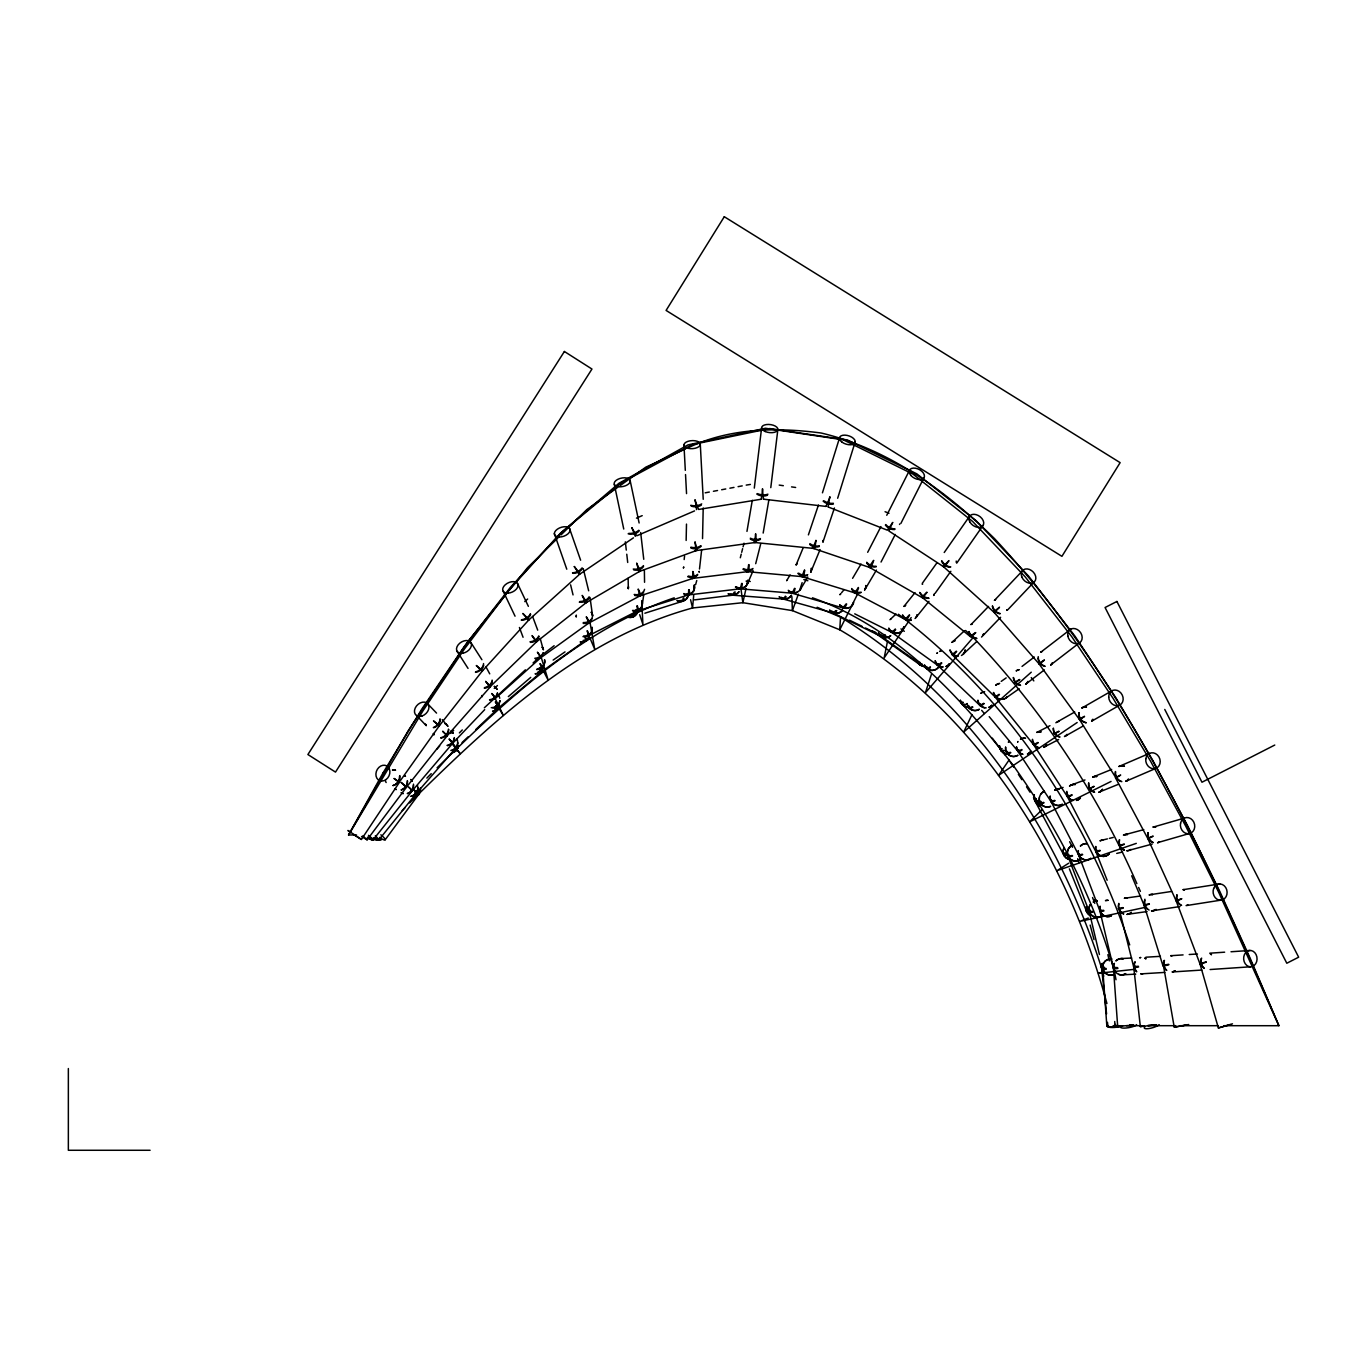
<?xml version="1.0" encoding="UTF-8"?>
<svg xmlns="http://www.w3.org/2000/svg" width="1367" height="1367" viewBox="0 0 1367 1367"><rect width="100%" height="100%" fill="white"/><g stroke="black" fill="none" stroke-linecap="round" stroke-linejoin="round"><path stroke-width="1.5" d="M922.742 597.96L926.997 592.338M1107.15 880.263L1095.736 851.282L1097.103 850.274M635.296 536.342L631.947 527.696M698.417 509.207L694.829 499.997M686.149 540.443L686.49 524.091M702.535 538.615L703.202 507.977M696.538 509.601L695.256 499.963M694.111 590.783L694.333 584.786M489.864 687.003L536.821 641.533L532.036 635.587L536.189 642.097L586.648 602.3L582.188 595.397L585.725 602.932L640.234 571.013L636.8 563.563M817.176 607.29L840.534 617.132L839.748 629.777C975.953 709.832 1066.277 853.281 1106.928 1003.515M693.77 594.611L692.556 607.973C579.318 638.919 491.129 722.613 409.604 802.925M762.769 489.113L761.351 498.733M829.701 496.887L828.197 506.661M684.166 559.547L684.559 556.079M699.494 569.014L701.647 549.927M754.294 488.104L761.624 427.82M770.783 487.643L777.891 429.306M642.422 603.667L643.806 594.337M746.963 531.387L752.294 500.305M746.912 584.375L747.595 580.462M763.162 533.062L768.869 499.912M636.697 563.119L638.919 571.645L697.102 550.269L695.068 542.289M975.748 632.699L971.083 637.21L921.7 597.02M361.554 836.519L367.091 839.868L406.495 787.204L401.249 782.488M746.023 588.442L742.879 602.693L692.556 607.973L690.574 599.703M1149.374 904.083L1144.333 905.791L1145.17 905.227M1138.608 966.982L1133.875 967.716L1118.924 907.927M1133.875 967.716L1135.362 966.982M446.069 735.566L447.06 735.924L442.652 731.225L447.317 735.651L406.358 787.375L405.503 786.845M740.316 557.77L741.239 554.131M741.7 552.302L742.623 548.663M743.084 546.834L744.024 543.195M755.695 563.682L760.77 543.622M887.61 640.747L884.159 657.92L911.191 617.559M695.598 584.683L696.76 580.531M822.456 492.821L839.423 438.243M837.663 498.254L855.246 441.661M799.661 590.407L802.139 582.65M869.019 565.955L868.865 567.015L922.776 597.994M447.043 735.976L490.548 686.576L485.729 681.432M636.629 535.659L631.708 527.747M808.393 534.89L818.44 505.055M834.434 507.994L823.054 541.793A8.168 6.442 22.4 0 0 822.917 540.512M798.379 594.184L792.382 610.605L742.879 602.693L741.136 590.117M830.111 497.092L826.112 506.08M892.463 522.775L888.994 530.738M1129.74 1024.789L1133.961 1025.165L1117.676 1026.292L1113.387 967.323L1114.378 966.896M1117.676 1026.292L1118.975 1025.814M931.303 674.683L925.408 692.727L973.184 637.483L965.563 630.495M796.107 564.981L803.061 548.047M810.785 572.124L820.08 549.551M747.373 584.034L753.097 570.688M490.104 687.02L485.729 681.501M857.399 594.406L839.748 629.777L792.382 610.605L791.886 596.627M886.756 515.291L909.773 469.752M900.853 523.476L923.87 477.937M970.416 636.133L975.474 632.579M1015.1 682.851L1019.748 679.672M867.686 552.302L880.946 526.585M881.032 562.042L895.248 534.48M1044.354 660.176L1039.33 664.174L993.621 611.818M972.022 714.548L963.65 732.131L1031.265 672.188M873.667 560.35L868.934 567.032M852.598 578.326L861.022 564.058M865.174 589.126L876.418 570.09M787.136 579.898L790.126 574.926M800.84 588.664L807.812 577.079M892.839 522.416L887.576 529.9M353.523 834.571L361.384 839.475L399.386 782.334L394.192 778.524M1079.605 719.726L1038.835 663.593L1039.552 662.875M1079.605 719.691L1084.527 716.513M944.221 552.507L969.425 516.436M956.763 563.084L983.163 525.287M922.264 583.367L936.822 562.999M935.079 593.363L950.851 571.303M379.53 837.527A8.168 1.538 36.5 0 0 385.169 839.782L418.951 794.056M1009.051 760.035L998.525 775.397L1077.162 722.511M439.217 725.911L482.466 670.821M1054.675 733.72L1058.998 731.482M367.774 837.117A8.168 0.957 38.6 0 0 372.952 840.039L412.133 790.963M904.202 606.094L915.019 592.612M915.975 617.542L928.962 601.343M506.422 593.842L468.129 641.243L408.46 730.337L348.551 834.964L356.548 834.964M509.071 590.578L527.559 567.681L557.924 537.932M373.755 837.732A8.168 1.316 38.9 0 0 378.676 840.107L416.388 793.321M841.491 592.817L843.917 589.826M585.657 602.932L584.871 602.266M926.723 592.321L921.717 597.276M436.962 749.133L439.678 745.955M411.98 791.151L452.699 743.255M455.843 748.125L416.183 793.578A8.168 1.538 36.5 0 0 416.696 790.792M1084.39 716.359L1079.281 719.196L1115.899 777.857M999.209 607.632L994.339 612.553L943.213 566.434L948.954 560.607L944.255 567.202L889.182 531.182M1015.032 681.706L1014.451 682.577L1019.492 679.502M1023.405 569.817L994.578 600.25A8.168 6.186 43.4 0 1 995.364 599.805M1007.787 609.75L1033.725 582.359M450.768 733.43L453.639 730.422M452.392 743.597L484.687 709.627M970.929 624.668L988.546 606.418M981.54 637.056L1000.627 617.286M402.223 810.563L405.179 807.504M426.863 778.096L431.237 773.671M437.081 767.793C506.508 699.955 580.514 629.469 674.239 597.84M459.363 732.9L462.302 729.944M484.345 707.781L525.389 669.83M560.948 534.958L586.751 509.669L617.081 487.831M462.029 742.606L468.146 736.813M475.767 729.568L498.647 707.867L543.212 670.531L589.707 637.432L594.713 649.274L590.048 622.651M889.985 619.712L896.034 614.022M952.816 641.601L964.401 630.785M963.479 653.904L976.499 641.755M1152.706 836.484L1147.938 838.791L1115.404 777.635L1120.684 775.055L1115.694 778.096M524.774 601.6L527.645 599.019M528.533 620.208L578.754 575.063M494.273 688.421L497.434 685.568M533.079 662.927L539.23 657.407M494.974 698.759L540.871 657.595M1119.744 846.002L1124.323 844.362M1041.671 810.05L1029.727 821.823L1111.063 781.446M1054.658 732.832L1053.974 733.618L1058.776 731.242M1093.839 786.298L1089.243 788.93L1094.027 786.555M999.516 607.153L993.672 611.886M508.336 696.606L530.738 677.366M1089.277 787.939L1089.892 788.093M544.117 653.46L554.148 645.72M1043.038 650.47L1070.891 629.059M1051.138 664.584L1078.99 643.173M1022.038 666.413L1034.306 657.014M1025.916 684.03L1044.32 669.933M540.204 658.142L589.194 622.788M620.447 485.405L645.72 467.206L685.516 448.957M1044.217 660.039L1038.937 663.576M1001.225 681.364L1006.18 677.895M1005.924 698.007L1019.133 688.78M1181.686 898.888L1176.303 901.178L1147.682 838.33L1153.099 836.04M553.139 660.073L565.015 651.888M633.434 537.846L579.318 574.465L574.396 566.519M1163.129 966.298L1144.059 905.057L1144.982 904.646M1119.505 845.438L1124.135 844.054M1119.641 908.423L1118.616 909.294L1123.264 908.115M1082.51 707.645L1112.225 690.591M1091.669 721.195L1119.641 705.167M1068.721 863.192L1056.947 870.694L1136.302 843.371M1057.306 721.879L1074.718 712.036M1064.449 736.574L1083.45 725.843M588.254 623.369L640.32 595.687M447.265 735.668L446.343 735.275M1049.959 725.672L1036.818 732.456A8.168 7.826 67.7 0 1 1041.09 731.841M1043.619 747.305L1058.639 739.564M1274.762 745.049L1201.969 782.232L1164.769 709.439M587.844 636.065L637.962 610.69M1230.488 1024.601L1218.373 1027.967L1199.936 963.752L1206.087 961.838M1218.356 1027.933L1232.47 1023.815M689.293 447.214C730.268 427.991 777.054 427.153 821.225 433.031C888.875 449.042 945.759 490.77 994.612 538.718C1124.101 677.759 1204.754 852.974 1278.897 1025.711L1223.841 1025.694M1204.156 962.932L1200.175 964.384L1176.081 900.682L1181.584 898.649M1147.836 1025.489L1156.55 1024.789L1140.351 1026.617L1133.653 966.537L1135.242 966.196M1140.351 1026.583L1144.042 1025.951M636.458 518.127L642.2 515.649M637.193 535.608L694.573 510.899M1121.043 765.571L1149.51 753.354M1126.083 781.189L1156.431 768.151M1163.59 966.059L1168.802 964.777M1092.763 777.088L1111.679 769.416M1099.512 791.971L1118.428 784.299M1206.19 962.163L1205.147 962.556M1071.181 785.034L1084.988 779.942M1099.939 850.308L1095.787 851.316M639.055 596.234L693.701 578.121M1088.286 918.026L1079.913 921.375L1145.409 907.312M644.865 613.219L682.834 601.19M636.732 611.203L688.951 594.73M1149.203 903.69L1144.076 905.074M1054.914 789.87L1063.099 787.426M1153.919 826.881L1184.318 818.132M1158.362 842.431L1190.794 833.101M1123.418 835.1L1143.786 829.632M1129.808 850.103L1152.21 844.088M1103.716 976.26L1102.896 972.142L1098.538 973.253L1135.464 969.22M1101.614 840.295L1107.424 838.877M1109.372 838.398L1113.234 837.458M1116.719 853.435L1122.546 852M1123.025 907.603L1118.274 908.337M1162.907 965.341L1168.665 964.265M1163.402 965.256L1174.236 1027.181L1181.703 1025.78M705.201 492.821L709.319 492.052M713.42 491.283L717.538 490.514M721.656 489.745L725.757 488.959M729.875 488.19L733.976 487.421M738.095 486.652L742.213 485.883M1176.594 1026.771L1188.709 1024.532M1187.103 1024.84L1182.848 1025.626M1175.842 1026.89L1174.424 1027.147M746.211 485.114L750.398 484.431M698.571 509.464L761.402 499.194M1219.757 883.936L1183.378 889.644A8.168 6.989 81.1 0 1 1184.386 889.729M1186.078 905.62L1220.441 900.221M1151.595 894.479L1171.519 891.455M1152.125 910.781L1179.994 906.543M1124.545 898.256L1140.591 895.983M1127.809 914.267L1147.084 911.55M695.393 550.696L755.814 542.391M692.112 578.48L748.279 571.577M694.47 599.891L733.395 595.106M687.396 595.055L740.846 588.75M1138.421 966.264L1133.841 966.589M1209.744 953.192L1224.644 952.184M1231.018 951.757L1250.173 950.458M1210.103 969.528L1250.532 966.794A8.168 6.698 86.1 0 0 1256.068 954.542A8.168 6.698 86.1 0 0 1244.448 954.542A8.168 6.698 86.1 0 0 1250.532 966.794M1183.087 954.901L1170.784 955.704A8.168 7.04 86.3 0 1 1171.792 955.772M1189.222 954.508L1197.424 953.978M1173.108 971.903L1201.781 970.057M1145.854 957.208L1160.429 956.336M1141.855 973.817L1164.769 972.415M1121.504 958.557L1131.62 958.011M1121.572 974.893L1135.738 974.141M1117.625 967.631L1113.404 967.375M1113.097 1025.694L1118.941 1025.694M1126.476 1025.694L1141.65 1025.711M1148.126 1025.694L1175.928 1025.694M1180.456 1025.694L1218.151 1025.694M150.097 1150.279L68.35 1150.279L68.35 1068.533M731.943 595.141L784.128 599.122M746.126 581.146L750.244 581.488M739.308 588.767L792.843 593.244M746.587 571.594L802.737 576.686M753.9 542.426L814.254 548.475M763.333 499.16L826.078 506.439M779.207 485.097L783.325 485.695M791.544 486.891L795.645 487.472M406.358 787.324L405.367 786.999M394.174 778.558L399.352 782.334M782.71 598.883L834.109 613.253M803.813 579.591L807.846 580.753M791.22 592.953L843.593 608.127M801.045 576.361L855.554 593.124M812.425 548.082L870.318 567.681M885.064 511.719L888.994 513.257M828.094 506.952L886.944 530.02M812.425 597.789C896.872 627.726 960.3 696.367 1013.528 765.828C1057.973 828.351 1093.446 897.453 1114.413 971.407L1116.002 979.763M399.061 782.471L439.49 725.569L433.476 720.922L439.234 725.86M849.539 620.191L861.996 626.291M865.55 628.034L872.676 631.503M832.503 612.689L881.954 636.851M854.734 613.834L892.292 632.613M763.47 498.835L762.29 489.01M415.312 792.142L418.49 793.783M854.136 592.543L905.74 619.729M840.534 617.132C969.323 695.82 1058.143 829.889 1102.896 972.142M898.427 614.261C1007.103 696.657 1086.833 815.962 1129.689 944.922M880.844 636.185L927.407 668.993M350.448 832.469L347.936 830.47L361.435 839.406M873.325 631.708L920.35 665.028M900.973 628.905L904.322 631.315M891.181 631.947L938.07 665.592M362.751 835.852L367.091 839.816M401.249 782.522L406.341 787.255M937.215 664.892L980.224 705.714M951.688 654.263L995.364 697.238M426.829 702.928L436.551 713.096M416.576 715.539L426.299 725.706M574.225 566.587L580.206 573.747M973.184 637.483C1041.517 709.165 1097.12 792.911 1136.866 883.595M981.66 710.327L984.325 713.506M442.225 719.606L446.274 724.476M989.195 716.65L1018.142 751.577M482.5 670.787L476.28 665.507L482.107 671.248L529.114 619.627L522.877 613.475L528.551 620.174M994.732 696.555L1033.845 745.015M451.64 743.135L460.098 753.61L455.929 748.381M1031.248 677.571L1033.828 680.903M992.288 738.163L1005.189 754.994M1017.612 750.859L1051.257 801.899M1010.213 761.829L1013.716 767.177M1018.364 774.337L1021.867 779.686M1026.532 786.828L1030.017 792.194M1033.52 797.559L1039.33 806.479M1033.367 744.332L1067.593 796.978M470.914 642.593L481.902 659.714M457.056 651.273L468.044 668.395M498.647 707.867L503.346 715.471L494.632 697.426M486.02 666.993L489.728 673.846M1034.922 800.908L1064.022 855.434M1069.609 841.713L1072.514 847.284M1067.183 796.278L1096.095 852.051M1050.83 801.147L1078.888 855.503M543.212 670.531L548.252 680.373L541.435 658.057M517.478 583.419L528.363 606.333M503.261 591.364L515.051 616.192M1138.626 887.473L1140.386 891.369M1131.705 875.786L1144.333 905.791M1069.387 868.848L1086.577 911.464M1077.674 858.698L1079.161 862.577M1092.558 897.555L1094.796 903.382M1067.798 855.793L1089.396 912.131M1078.512 854.665L1100.076 911.396M532.583 616.449L537.709 630.153M519.409 627.487L523.065 637.278M569.492 528.363L580.616 560.214M554.353 533.66L566.775 569.202M639.688 614.706L642.9 624.326L641.738 600.626M499.211 696.401L499.775 698.247M540.187 638.389L542.887 648.283M1090.148 925.083L1094.027 939.642M583.265 568.655L588.664 590.8M570.603 584.854L573.046 594.918M1107.868 954.679L1109.338 960.881M1089.089 911.106L1099.427 954.508M1099.769 910.371L1113.575 968.622M630.084 480.261L639.124 522.997M614.313 484.345L623.745 529.029M590.014 597.464L592.56 615.731M640.662 532.498L643.754 559.291M625.334 541.845L626.291 550.098M626.769 554.216L627.709 562.469M1101.563 967.528L1106.569 1013.904M1107.475 1022.328L1107.936 1026.549M1114.72 1021.508L1115.011 1025.694M1102.673 967.648L1106.86 1026.275M700.297 444.309A8.168 4.016 -3 0 1 688.045 448.291A8.168 4.016 -3 0 1 688.045 441.319A8.168 4.016 -3 0 1 700.297 444.309L703.219 499.297M683.961 444.976L685.311 470.351M685.533 474.571L686.542 493.607M644.37 570.039L644.558 582.291M628.154 578.309L628.307 588.528A8.168 6.237 -0.9 0 1 628.495 587.195M368.492 835.322A8.168 0.957 38.6 0 1 372.952 840.039M408.938 787.307A8.168 0.957 38.6 0 1 411.074 790.69M375.31 835.801A8.168 1.316 38.9 0 1 378.676 840.107M413.808 789.75A8.168 1.316 38.9 0 1 414.936 793.065M380.846 834.793A8.168 1.538 36.5 0 1 385.169 839.782M380.026 837.458A8.168 1.914 37.9 0 1 376.694 838.706M377.497 838.672A8.168 2.238 36.7 0 1 370.594 837.441M373.943 838.552A8.168 2.392 33.9 0 1 367.262 837.886M399.557 776.131A8.168 6.681 -64.2 0 1 392.978 785.547M392.671 769.98A8.168 6.681 -64.2 0 1 395.576 770.219A8.168 7.091 -58.6 0 0 392.449 769.997M399.882 775.585A8.168 7.091 -58.6 0 1 393.235 785.529M386.143 782.539A8.168 7.091 -58.6 0 1 385.511 781.087M404.7 775.653A8.168 7.091 -58.6 0 1 405.452 776.336M407.315 780.625A8.168 7.091 -58.6 0 1 401.129 789.887M396.054 789.494A8.168 7.091 -58.6 0 1 394.807 788.622M405.025 775.909A8.168 7.45 -58.5 0 1 405.418 776.268M407.571 781.172A8.168 7.45 -58.5 0 1 401.471 789.955M396.191 789.562A8.168 7.45 -58.5 0 1 394.858 788.691M413.398 785.29A8.168 7.45 -58.5 0 1 407.281 793.509M402.992 793.509A8.168 7.45 -58.5 0 1 401.095 792.57A8.168 7.758 -61.4 0 0 403.197 793.612M413.483 784.145A8.168 7.758 -61.4 0 1 407.622 793.612M417.499 785.376A8.168 7.758 -61.4 0 1 411.911 795.953M408.528 786.999A8.168 0.991 40.4 0 1 410.903 790.878M449.247 739.103A8.168 0.991 40.4 0 1 451.623 742.982M418.08 787.614A8.168 8.048 -66.8 0 1 410.51 796.329M420.387 788.041A8.168 8.048 -66.8 0 1 415.107 796.841M413.774 789.87A8.168 1.35 41.1 0 1 415.004 793.407M453.417 744.434A8.168 1.35 41.1 0 1 454.664 747.971M420.472 789.203A8.168 8.082 -78.6 0 1 414.628 797.046M416.32 790.639A8.168 1.675 40.6 0 1 416.354 794.056M455.023 746.997A8.168 1.675 40.6 0 1 454.75 749.851M440.054 718.786A8.168 6.066 -43.7 0 1 433.322 727.534M426.026 725.176A8.168 6.066 -43.7 0 1 425.735 724.322M440.379 719.896A8.168 6.647 -39.8 0 1 433.886 727.722M425.906 725.159A8.168 6.647 -39.8 0 1 425.53 724.271M445.454 723.963A8.168 6.647 -39.8 0 1 447.812 726.27M448.496 729.107A8.168 6.647 -39.8 0 1 440.909 737.736M433.493 733.532A8.168 6.647 -39.8 0 0 434.005 734.882A8.168 7.228 -36.9 0 1 433.373 733.549M445.146 723.758A8.168 7.228 -36.9 0 1 447.795 726.185M448.752 729.67A8.168 7.228 -36.9 0 1 440.909 738.095M454.288 737.599A8.168 7.228 -36.9 0 1 447.026 745.408M451.161 731.396A8.168 7.228 -36.9 0 1 453.058 733.139M454.493 738.129A8.168 7.741 -33.9 0 1 447.607 745.698M450.82 731.14A8.168 7.741 -33.9 0 1 453.229 733.378M456.749 738.641A8.168 7.741 -33.9 0 1 450.837 750.483M449.213 739.222A8.168 1.059 43.6 0 1 451.315 743.272M491.898 693.53A8.168 1.059 43.6 0 1 494.119 697.819M457.842 742.708A8.168 8.099 -19.9 0 1 451.981 750.534M456.851 738.829A8.168 8.099 -19.9 0 1 457.33 739.872M458.509 745.938A8.168 8.099 -19.9 0 1 451.588 752.841A8.168 8.082 -72 0 0 458.441 745.989M453.024 744.212A8.168 1.435 44.6 0 1 454.562 748.398M495.486 701.903A8.168 1.435 44.6 0 1 496.682 705.697M454.938 747.219A8.168 1.811 44.6 0 1 454.34 750.193M496.187 705.987A8.168 1.811 44.6 0 1 495.315 708.584M483.559 663.559A8.168 5.519 -32.7 0 1 475.528 671.932M483.764 665.182A8.168 6.186 -28.4 0 1 475.511 672.376M492.154 680.1A8.168 6.186 -28.4 0 1 484.396 687.686M492.308 681.313A8.168 6.92 -24 0 1 484.396 688.267M497.417 692.813A8.168 6.92 -24 0 1 489.523 699.767M482.261 696.418A8.168 6.92 -24 0 1 481.868 695.513M494.307 686.473A8.168 6.92 -24 0 1 497.007 689.378M491.864 693.667A8.168 1.128 48.1 0 1 494.136 698.52M537.761 652.503A8.168 1.128 48.1 0 1 539.555 657.031M497.571 693.462A8.168 7.604 -17.2 0 1 490.104 700.28M482.397 696.606A8.168 7.604 -17.2 0 1 481.902 695.632M494.393 686.354A8.168 7.604 -17.2 0 1 496.922 689.207M499.844 700.827A8.168 7.604 -17.2 0 1 491.231 707.696M499.963 700.639A8.168 8.065 7.1 0 1 492.974 708.021M499.399 704.962A8.168 8.065 7.1 0 1 492.581 711.199M495.384 702.125A8.168 1.538 49.3 0 1 496.17 706.107M540.187 663.627A8.168 1.538 49.3 0 1 540.734 667.455M499.28 704.945A8.168 8.048 -71.7 0 1 493.06 711.182M495.794 705.919A8.168 1.948 49.4 0 1 494.786 708.943M539.196 668.087A8.168 1.948 49.4 0 1 538.444 671.522M530.447 613.646A8.168 5.041 -25.4 0 1 521.442 619.815M530.669 614.501A8.168 5.793 -20.5 0 1 521.391 620.276M538.718 636.031A8.168 5.793 -20.5 0 1 529.986 641.789M539.008 636.407A8.168 6.647 -15.2 0 1 530.55 642.422M542.203 647.274A8.168 6.647 -15.2 0 1 543.417 649.855A8.168 7.45 -6.8 0 0 542.289 647.343M543.16 652.725A8.168 6.647 -15.2 0 1 534.839 658.262M543.4 652.93A8.168 7.45 -6.8 0 1 535.42 658.962M544.596 659.783A8.168 7.45 -6.8 0 1 537.197 668.959M537.385 652.23A8.168 1.213 54.2 0 1 539.145 657.664M586.375 616.876A8.168 1.213 54.2 0 1 588.545 622.617M544.579 659.936A8.168 7.997 19.9 0 1 536.616 669.557M543.041 667.609A8.168 7.997 19.9 0 1 535.061 673.811A8.168 7.997 -71.4 0 0 542.887 667.523M540.033 663.935A8.168 1.657 55.4 0 1 539.777 667.711M587.314 630.717A8.168 1.657 55.4 0 1 587.314 634.954M539.418 669.3A8.168 2.119 55.5 0 1 538.017 672.103M585.657 637.535A8.168 2.119 55.5 0 1 583.982 640.132M581.881 568.074A8.168 4.631 -19.3 0 1 572.517 572.824M582.445 568.245A8.168 5.468 -13.7 0 1 573.012 573.337M589.126 596.815A8.168 5.468 -13.7 0 1 579.881 601.514M589.228 597.721A8.168 6.408 -7.9 0 1 579.3 602.163M591.262 612.313A8.168 6.408 -7.9 0 1 591.262 619.268A8.168 6.408 -7.9 0 1 583.248 622.583M576.344 615.68A8.168 6.408 -7.9 0 0 576.293 617.047A8.168 7.313 1.2 0 1 576.31 615.082M586.34 617.098A8.168 1.282 62 0 1 587.605 623.13M638.406 589.416A8.168 1.282 62 0 1 639.09 594.867M592.065 618.755A8.168 7.313 1.2 0 1 583.248 623.403M591.279 612.228A8.168 7.313 1.2 0 1 592.56 615.663M583.572 636.082A8.168 7.313 1.2 0 0 592.133 627.248A8.168 7.946 28.4 0 1 582.991 636.663M587.144 631.076A8.168 1.794 63.1 0 1 586.853 635.758M637.261 605.701A8.168 1.794 63.1 0 1 636.27 609.716M589.365 635.347A8.168 7.946 28.4 0 1 580.155 641.926M589.092 635.758A8.168 7.963 -70.1 0 1 580.616 642.165M585.161 637.586A8.168 2.273 63.2 0 1 583.06 640.491M633.929 613.407A8.168 2.273 63.2 0 1 631.981 616.107M638.816 530.242A8.168 4.272 -11.9 0 1 628.7 533.386M639.192 530.943A8.168 5.195 -6.6 0 1 628.137 533.779M643.498 565.63A8.168 5.195 -6.6 0 1 633.246 569.048M643.532 566.502A8.168 6.237 -0.9 0 1 633.792 569.971M644.575 589.314A8.168 6.237 -0.9 0 1 634.168 594.474M643.635 592.167A8.168 7.228 8.4 0 1 634.749 595.499M628.342 588.733A8.168 7.228 8.4 0 1 628.512 586.682M632.545 610.417A8.168 7.228 8.4 0 0 642.336 602.625A8.168 7.912 35.6 0 1 633.126 611.271M638.133 589.16A8.168 1.367 71.7 0 1 638.116 595.482M692.949 571.594A8.168 1.367 71.7 0 1 693.24 577.933M637.859 611.357A8.168 7.912 35.6 0 1 628.256 617.166M636.937 606.128A8.168 1.897 72.5 0 1 635.365 610.263M689.156 589.655A8.168 1.897 72.5 0 1 687.772 594.047M637.569 611.715A8.168 7.929 -68 0 1 628.666 617.474M633.314 613.646A8.168 2.426 72.4 0 1 630.956 616.534M683.978 598.045A8.168 2.426 72.4 0 1 681.347 600.233M701.698 503.893A8.168 4.016 -3 0 1 690.745 505.294M701.339 505.141A8.168 5.075 1.2 0 1 691.241 506.132M700.81 545.706A8.168 5.075 1.2 0 1 690.882 547.159M701.134 546.27A8.168 6.169 6.4 0 1 690.882 548.047M699.203 571.628A8.168 6.169 6.4 0 1 699.101 572.055M697.666 574.379A8.168 6.169 6.4 0 1 688.284 576.02M683.5 567.835A8.168 6.169 6.4 0 1 683.722 567.442M695.068 541.896A8.168 0.889 82.2 0 1 695.256 550.628M755.575 534.172A8.168 0.889 82.2 0 1 755.678 542.323M697.631 575.097A8.168 7.194 15.7 0 1 687.772 576.754M683.363 567.852A8.168 7.194 15.7 0 1 683.756 566.912M699.221 571.355A8.168 7.194 15.7 0 1 699.169 571.867M694.402 585.862A8.168 7.194 15.7 0 1 691.805 592.731A8.168 7.194 15.7 0 1 683.654 593.568M692.693 571.526A8.168 1.418 83 0 1 691.668 578.156M748.86 564.605A8.168 1.418 83 0 1 747.834 571.252M688.678 589.775A8.168 1.982 83.3 0 1 686.473 594.32M742.127 583.453A8.168 1.982 83.3 0 1 739.94 588.015M694.351 585.52A8.168 7.877 42.5 0 1 684.218 594.542M688.609 594.218A8.168 7.877 42.5 0 1 677.263 600.523M683.192 598.216A8.168 2.546 83 0 1 680.151 600.489M735.087 591.86A8.168 2.546 83 0 1 731.858 593.825M688.524 593.927A8.168 7.929 -65.4 0 1 677.109 600.745M767.929 494.188A8.168 4.033 6.9 0 1 757.318 493.59M767.485 495.247A8.168 5.126 9.8 0 1 756.874 494.153M760.428 538.547A8.168 5.126 9.8 0 1 750.329 538.188M755.661 533.711A8.168 0.889 -84.3 0 1 753.832 542.409M815.945 540.341A8.168 0.889 -84.3 0 1 814.083 548.287M760.411 539.35A8.168 6.237 14.2 0 1 750.346 539.162M753.012 568.501A8.168 6.237 14.2 0 1 743.443 568.604M752.568 569.441A8.168 7.228 23.2 0 1 742.965 569.287M736.095 586.768A8.168 7.228 23.2 0 0 744.537 587.041A8.168 7.228 23.2 0 0 747.903 580.223A8.168 7.877 49.5 0 1 735.395 587.058M748.638 564.622A8.168 1.435 -84.8 0 1 746.211 571.269M804.719 570.278A8.168 1.435 -84.8 0 1 802.07 575.404M739.069 591.808A8.168 7.877 49.5 0 1 728.919 594.047M740.367 588.699A8.168 7.877 49.5 0 1 740.248 589.262M741.615 583.47A8.168 2.016 -85.2 0 1 738.522 588.032M795.064 588.493A8.168 2.016 -85.2 0 1 791.852 591.962M738.761 591.86A8.168 7.929 -62.8 0 1 728.013 593.825M734.096 592.321A8.168 2.597 -85.6 0 1 730.627 593.842M786.145 596.747A8.168 2.597 -85.6 0 1 782.813 597.84M833.392 503.295A8.168 4.374 17.3 0 1 823.942 500.852M833.409 504.03A8.168 5.417 18.6 0 1 823.122 501.125M819.346 545.792A8.168 5.417 18.6 0 1 809.862 543.605M822.9 540.956A8.168 5.417 18.6 0 1 822.968 542.152M819.346 546.51A8.168 6.442 22.4 0 1 809.845 544.613M807.743 574.721A8.168 6.442 22.4 0 1 798.687 573.183M796.773 564.024A8.168 6.442 22.4 0 0 796.226 564.776A8.168 7.331 31 0 1 797.081 563.46M811.315 568.723A8.168 6.442 22.4 0 1 810.904 571.919M815.877 540.614A8.168 0.871 -71.3 0 1 812.374 548.047M873.581 560.76A8.168 0.871 -71.3 0 1 870.232 566.587M807.265 575.507A8.168 7.331 31 0 1 797.815 573.354M811.332 568.211A8.168 7.331 31 0 1 810.904 571.867M801.267 587.417A8.168 7.331 31 0 1 788.281 590.305M804.445 570.073A8.168 1.418 -72.9 0 1 800.686 575.217M858.579 587.913A8.168 1.418 -72.9 0 1 855.195 592.236M797.542 592.201A8.168 7.894 56.3 0 1 788.469 591.21M786.64 580.736A8.168 7.894 56.3 0 1 786.948 580.257M801.045 587.93A8.168 7.894 56.3 0 1 800.037 589.946M791.544 595.346A8.168 7.894 56.3 0 1 779.241 596.695M794.483 588.374A8.168 1.982 -73.9 0 1 790.622 592.014M846.669 604.026A8.168 1.982 -73.9 0 1 842.926 606.572M785.393 596.149A8.168 2.546 -74.4 0 1 781.531 597.294M836.792 610.519A8.168 2.546 -74.4 0 1 832.913 611.681M791.339 595.363A8.168 7.963 -60.5 0 1 779.31 597.106M895.06 528.926A8.168 4.955 26.8 0 1 885.782 524.569M894.599 529.559A8.168 5.844 27.3 0 1 885.372 525.065M899.554 524.005A8.168 5.844 27.3 0 1 899.623 524.45M876.144 566.263A8.168 5.844 27.3 0 1 866.729 562.247M876.179 566.827A8.168 6.715 30.6 0 1 866.678 563.17M861.193 592.201A8.168 6.715 30.6 0 1 851.692 588.545M865.687 585.52A8.168 6.715 30.6 0 1 864.815 589.741M858.322 587.468A8.168 1.367 -62.2 0 1 853.982 591.621M909.636 615.133A8.168 1.367 -62.2 0 1 905.62 618.533M860.714 592.782A8.168 7.45 38.9 0 1 851.624 589.365M865.841 586.016A8.168 7.45 38.9 0 1 864.593 590.066M839.902 604.795A8.168 7.45 38.9 0 0 853.589 602.591A8.168 7.912 62.5 0 1 851.248 606.401M839.902 594.679A8.168 7.45 38.9 0 1 840.705 593.979M848.309 608.059A8.168 7.912 62.5 0 1 839.611 605.137M840.09 594.525A8.168 7.912 62.5 0 1 840.5 594.132M842.585 610.212A8.168 7.912 62.5 0 1 829.837 610.212M845.9 604.077A8.168 1.914 -63.4 0 1 841.85 606.282M895.693 629.555A8.168 1.914 -63.4 0 1 891.95 630.99M842.431 610.229A8.168 7.997 -59.2 0 1 829.547 610.229M835.698 610.605A8.168 2.444 -64 0 1 831.888 610.946M885.15 634.766A8.168 2.444 -64 0 1 881.339 635.091M875.598 632.374A8.168 2.939 -63.9 0 1 874.282 632.272M950.783 566.912A8.168 5.605 34.9 0 1 941.931 560.897M949.775 567.322A8.168 6.305 35.6 0 1 941.573 561.171M956.216 561.068A8.168 6.305 35.6 0 1 956.268 562.538M928.466 597.909A8.168 6.305 35.6 0 1 920.179 592.697M933.764 595.26A8.168 6.305 35.6 0 0 934.276 593.996A8.168 7.006 38.7 0 1 933.644 595.448M929.03 598.319A8.168 7.006 38.7 0 1 919.598 592.441M922.212 584.324A8.168 7.006 38.7 0 1 922.674 584.085M915.019 618.516A8.168 7.006 38.7 0 0 917.206 614.654A8.168 7.57 46.7 0 1 916.18 617.218M911.191 619.952A8.168 7.006 38.7 0 1 902.75 615.047M904.083 606.47A8.168 7.006 38.7 0 1 905.364 605.666M911.242 620.31A8.168 7.57 46.7 0 1 902.408 615.253M904.373 606.162A8.168 7.57 46.7 0 1 905.74 605.308M903.741 626.975A8.168 7.57 46.7 0 1 888.806 628.068M909.14 615.065A8.168 1.282 -53.1 0 1 904.749 617.85M956.678 651.444A8.168 1.282 -53.1 0 1 952.543 654.058M903.775 627.026A8.168 7.946 68 0 1 889.028 629.213M890.601 619.148A8.168 7.946 68 0 1 891.045 618.79M890.447 636.014A8.168 7.946 68 0 1 878.349 632.887M895.282 629.008A8.168 1.794 -54.3 0 1 891.011 630.905M941.829 663.046A8.168 1.794 -54.3 0 1 938.155 663.644M890.754 635.655A8.168 8.031 -59.3 0 1 878.4 633.399M875.649 632.853A8.168 8.031 -59.3 0 1 872.249 630.785A8.168 7.843 -19.3 0 0 875.751 632.648M884.227 634.561A8.168 2.29 -54.8 0 1 880.587 634.408M930.449 667.677A8.168 2.29 -54.8 0 1 927.151 667.216M921.99 664.977A8.168 2.734 -54.7 0 1 920.042 662.38M1000.251 613.578A8.168 6.186 43.4 0 1 992.596 606.094M1006.864 609.904A8.168 6.186 43.4 0 1 1006.744 610.348A8.168 6.715 44 0 0 1006.932 609.972M999.738 613.834A8.168 6.715 44 0 1 992.305 606.128M994.424 600.335A8.168 6.715 44 0 1 995.672 599.583M976.773 638.252A8.168 6.715 44 0 1 969.032 631.537M971.322 624.394A8.168 6.715 44 0 1 971.732 624.138M983.574 633.827A8.168 6.715 44 0 1 983.266 634.766M976.619 638.594A8.168 7.245 46.9 0 1 968.81 631.964M971.322 624.343A8.168 7.245 46.9 0 1 972.21 623.813M983.557 634.083A8.168 7.245 46.9 0 1 983.146 635.057M965.085 650.077A8.168 7.245 46.9 0 1 961.445 655.476M958.352 656.177A8.168 7.245 46.9 0 1 950.168 650.077M952.116 642.217A8.168 7.245 46.9 0 1 954.901 640.85M956.216 651.239A8.168 1.196 -45.5 0 1 951.859 653.392M999.482 694.59A8.168 1.196 -45.5 0 1 995.825 695.871M957.327 656.416A8.168 7.689 54.2 0 1 949.86 650.128M951.945 642.37A8.168 7.689 54.2 0 1 954.781 640.747M965.187 650.128A8.168 7.689 54.2 0 1 963.291 654.092M949.382 663.764A8.168 7.689 54.2 0 1 945.998 666.464M943.298 666.959A8.168 7.689 54.2 0 1 935.438 661.218M936.959 653.289A8.168 7.689 54.2 0 1 937.352 652.896M939.659 651.444A8.168 7.689 54.2 0 1 940.718 651.136M941.197 662.79A8.168 1.657 -46.5 0 1 937.318 663.61M984.206 703.629A8.168 1.657 -46.5 0 1 980.464 704.159M942.376 667.096A8.168 7.98 72.6 0 1 935.045 660.688M937.096 653.187A8.168 7.98 72.6 0 1 937.523 652.794M939.932 651.307A8.168 7.98 72.6 0 1 941.026 650.982M949.296 663.849A8.168 7.98 72.6 0 1 946.254 666.378M938.223 667.643A8.168 7.98 72.6 0 1 924.656 665.148M938.172 667.643A8.168 8.082 -60.8 0 1 924.502 665.148M924.981 666.515A8.168 8.082 -60.8 0 1 917.445 661.218M930.397 666.737A8.168 2.102 -46.9 0 1 926.587 666.549M972.894 707.132A8.168 2.102 -46.9 0 1 969.476 706.654M923.34 666.19A8.168 7.98 -16.7 0 1 917.24 660.722M922.042 664.003A8.168 2.512 -46.8 0 1 919.376 662.448M965.444 704.774A8.168 2.512 -46.8 0 1 963.052 702.518M1044.832 666.105A8.168 6.63 52.4 0 1 1038.236 656.638M1040.783 652.076A8.168 6.63 52.4 0 1 1042.525 651.324M1051.992 663.354A8.168 6.63 52.4 0 1 1050.864 664.892M1044.952 666.378A8.168 7.023 52.6 0 1 1037.997 658.228M1040.953 651.956A8.168 7.023 52.6 0 1 1042.32 651.324M1052.248 662.978A8.168 7.023 52.6 0 1 1050.745 664.994M1020.414 685.157A8.168 7.023 52.6 0 1 1013.528 677.571M1016.416 670.753A8.168 7.023 52.6 0 1 1018.791 669.881M1027.711 681.774A8.168 7.023 52.6 0 1 1025.831 684.098M1020.517 685.431A8.168 7.416 55.1 0 1 1013.272 677.571M1016.194 670.889A8.168 7.416 55.1 0 1 1019.133 669.71M1027.95 681.381A8.168 7.416 55.1 0 1 1025.626 684.252M1007.325 696.606A8.168 7.416 55.1 0 1 993.638 692.539M995.962 685.072A8.168 7.416 55.1 0 1 999.328 683.568M1007.257 696.709A8.168 7.758 61.3 0 1 1003.634 699.169M1000.319 699.408A8.168 7.758 61.3 0 1 993.382 692.573M995.706 685.311A8.168 7.758 61.3 0 1 999.653 683.415M988.905 707.354A8.168 7.758 61.3 0 0 991.998 705.082A8.168 7.997 76.4 0 1 988.717 707.44M986.188 707.867A8.168 7.758 61.3 0 1 978.037 700.365M980.874 693.308A8.168 7.758 61.3 0 1 984.394 691.787M999.072 694.316A8.168 1.094 -38.9 0 1 995.381 695.273M1038.185 742.777A8.168 1.094 -38.9 0 1 1034.136 744.195M984.787 707.867A8.168 7.997 76.4 0 1 977.866 700.365M980.976 693.24A8.168 7.997 76.4 0 1 984.633 691.702M967.084 703.561A8.168 7.997 76.4 0 0 979.404 709.268A8.168 8.099 -63.5 0 1 966.965 703.561M983.676 703.304A8.168 1.521 -39.6 0 1 979.849 703.8M1021.85 750.158A8.168 1.521 -39.6 0 1 1018.825 749.834M960.437 700.297A8.168 8.099 -63.5 0 0 968.417 707.303A8.168 8.065 -14.2 0 1 960.386 700.348M972.262 706.739A8.168 1.931 -40 0 1 969.066 706.021M1010.845 752.721A8.168 1.931 -40 0 1 1007.667 752.004M965.085 704.108A8.168 2.307 -40 0 1 962.778 701.955M1004.284 750.808A8.168 2.307 -40 0 1 1001.96 748.655M1086.235 722.716A8.168 6.92 60.2 0 1 1079.041 712.703M1081.861 708.003A8.168 6.92 60.2 0 1 1086.218 707.115M1092.592 719.64A8.168 6.92 60.2 0 1 1091.703 720.87A8.168 7.211 60.6 0 0 1092.882 719.213M1085.945 722.784A8.168 7.211 60.6 0 1 1078.888 712.685M1081.963 707.935A8.168 7.211 60.6 0 1 1086.492 707.047M1060.074 737.001A8.168 7.211 60.6 0 1 1053.41 728.098M1058.519 721.451A8.168 7.211 60.6 0 1 1059.032 721.349M1066.995 734.438A8.168 7.211 60.6 0 1 1065.115 736.215M1059.203 736.95A8.168 7.536 62.7 0 1 1053.205 728.645M1055.871 722.784A8.168 7.536 62.7 0 1 1059.271 721.263M1066.995 734.489A8.168 7.536 62.7 0 1 1065.44 735.993M1039.091 747.749A8.168 7.536 62.7 0 1 1032.546 739.308M1037.057 732.353A8.168 7.536 62.7 0 1 1040.8 731.926M1038.236 747.681A8.168 7.826 67.7 0 1 1032.341 739.889M1023.012 754.294A8.168 7.826 67.7 0 1 1016.604 746.946M1017.68 741.973A8.168 7.826 67.7 0 1 1017.988 741.495A8.168 8.031 79.4 0 0 1017.646 741.939M1025.318 738.317A8.168 7.826 67.7 0 0 1020.448 739.222A8.168 8.031 79.4 0 1 1025.523 738.265M1027.42 753.969A8.168 7.826 67.7 0 0 1030.889 751.235A8.168 8.031 79.4 0 1 1027.83 753.798M1037.861 742.486A8.168 0.991 -33 0 1 1034.153 743.187M1072.087 795.133A8.168 0.991 -33 0 1 1068.396 795.833M1021.832 749.526A8.168 1.384 -33.4 0 1 1018.09 749.748M1055.034 800.789A8.168 1.384 -33.4 0 1 1051.941 800.549M1022.226 754.191A8.168 8.031 79.4 0 1 1016.433 746.946M1010.316 752.277A8.168 1.777 -33.7 0 1 1007.359 751.406M1044.029 802.822A8.168 1.777 -33.7 0 1 1041.056 801.951M999.533 745.835A8.168 8.117 -66.8 0 0 1008.214 753.986A8.168 8.117 -9.7 0 1 999.499 745.852M1003.703 750.312A8.168 2.119 -33.9 0 1 1001.533 748.433M1038.168 801.523A8.168 2.119 -33.9 0 1 1036.22 799.353M1121.829 781.616A8.168 7.074 66.8 0 1 1115.472 771.535A8.168 7.313 67.9 0 0 1121.077 781.514M1118.924 766.494A8.168 7.074 66.8 0 1 1124.426 766.289M1125.844 781.292A8.168 7.074 66.8 0 0 1128.561 779.036A8.168 7.313 67.9 0 1 1125.742 781.343M1119.009 766.46A8.168 7.313 67.9 0 1 1124.152 766.067M1094.608 792.262A8.168 7.313 67.9 0 1 1088.764 782.83M1093.002 776.986A8.168 7.313 67.9 0 1 1096.624 776.559M1102.417 789.357A8.168 7.313 67.9 0 1 1098.778 792.262M1094.335 792.313A8.168 7.587 69.8 0 1 1088.508 783.376M1093.122 776.934A8.168 7.587 69.8 0 1 1096.864 776.507M1102.486 789.391A8.168 7.587 69.8 0 1 1099.153 792.125M1076.427 800.447A8.168 7.587 69.8 0 0 1080.477 797.832A8.168 7.843 73.4 0 1 1076.837 800.344M1073.18 800.447A8.168 7.587 69.8 0 1 1066.824 791.373M1069.558 786.025A8.168 7.587 69.8 0 1 1075.18 784.504M1071.865 800.156A8.168 7.843 73.4 0 1 1066.585 791.937M1069.592 786.008A8.168 7.843 73.4 0 1 1075.402 784.453M1050.266 796.226A8.168 7.843 73.4 0 0 1062.484 804.24A8.168 8.048 81.9 0 1 1050.112 796.226M1054.658 789.972A8.168 7.843 73.4 0 1 1059.032 789.323M1071.796 794.791A8.168 0.871 -27.4 0 1 1068.396 795.081M1100.213 850.77A8.168 0.871 -27.4 0 1 1097.017 851.026M1054.709 789.955A8.168 8.048 81.9 0 1 1059.203 789.306M1054.64 800.344A8.168 1.247 -27.3 0 1 1051.445 800.156M1082.698 854.717A8.168 1.247 -27.3 0 1 1079.503 854.512M1039.245 797.764A8.168 8.134 -70.2 0 0 1050.676 806.359A8.168 8.048 81.9 0 1 1039.894 802.053A8.168 8.048 81.9 0 1 1044.473 791.271A8.168 8.134 -70.2 0 0 1040.8 794.022M1040.936 805.146A8.168 8.134 -70.2 0 1 1034.323 794.757A8.168 8.151 1.8 0 0 1040.953 805.112M1043.568 802.344A8.168 1.623 -27.5 0 1 1040.817 801.335M1072.617 855.93A8.168 1.623 -27.5 0 1 1068.926 855.264M1038.1 800.874A8.168 1.948 -28.1 0 1 1036.066 798.841M1066.79 855.52A8.168 1.948 -28.1 0 1 1065.183 853.367M1153.133 842.533A8.168 7.091 73.9 0 1 1148.109 832.674M1153.082 827.035A8.168 7.091 73.9 0 1 1155.611 826.932M1157.661 842.721A8.168 7.091 73.9 0 0 1159.455 841.764A8.168 7.331 75 0 1 1157.593 842.738M1152.928 842.55A8.168 7.331 75 0 1 1147.938 832.657M1153.167 827.018A8.168 7.331 75 0 1 1155.781 826.915M1124.426 850.206A8.168 7.331 75 0 1 1119.573 839.765M1124.187 850.223A8.168 7.604 76.3 0 1 1119.385 839.748M1109.286 853.623A8.168 7.604 76.3 0 1 1095.838 846.549M1109.372 853.623A8.168 7.86 78.6 0 1 1095.633 846.549M1078.341 850.599A8.168 7.86 78.6 0 0 1090.969 858.288A8.168 8.048 84.1 0 1 1078.102 851.18M1080.494 845.985A8.168 7.86 78.6 0 1 1087.141 843.678A8.168 8.048 84.1 0 0 1080.426 845.985M1082.339 854.187A8.168 1.094 -20.8 0 1 1079.246 853.811M1103.921 910.918A8.168 1.094 -20.8 0 1 1101.084 910.388M1072.241 855.469A8.168 1.47 -21 0 1 1068.721 854.58M1092.882 912.062A8.168 1.47 -21 0 1 1090.336 910.935M1063.816 848.189A8.168 8.151 -72.9 0 0 1068.379 859.228A8.168 8.151 28.9 0 1 1063.799 848.172M1065.952 854.99A8.168 1.811 -22 0 1 1065.064 852.786M1090.165 911.567A8.168 1.811 -22 0 1 1087.995 909.619M1181.584 905.415A8.168 6.989 81.1 0 1 1177.038 894.941M1180.951 905.21A8.168 7.245 81.4 0 1 1176.833 894.941M1182.933 889.661A8.168 7.245 81.4 0 1 1184.488 889.712M1156.004 909.482A8.168 7.245 81.4 0 1 1151.612 910.764M1149.083 910.046A8.168 7.245 81.4 0 1 1144.828 900.323M1152.637 894.565A8.168 7.245 81.4 0 0 1149.083 894.992A8.168 7.553 82 0 1 1152.774 894.548M1156.089 909.499A8.168 7.553 82 0 1 1151.492 910.764M1147.46 909.158A8.168 7.553 82 0 1 1144.914 899.23M1123.691 913.908A8.168 7.553 82 0 1 1118.872 903.963M1131.261 912.421A8.168 7.553 82 0 1 1126.886 914.403M1123.503 913.908A8.168 7.86 83.1 0 1 1118.787 903.399M1131.38 912.438A8.168 7.86 83.1 0 1 1127.365 914.352M1100.162 906.184A8.168 7.86 83.1 0 0 1111.559 915.668A8.168 8.065 86.1 0 1 1099.837 906.748M1108.21 900.34A8.168 7.86 83.1 0 0 1105.442 900.648A8.168 8.065 86.1 0 1 1107.714 900.323M1090.558 904.305A8.168 8.065 86.1 0 0 1101.409 916.078A8.168 8.168 0 0 1 1090.49 904.305M1103.596 910.268A8.168 0.923 -13.3 0 1 1100.64 909.721M1117.916 968.417A8.168 0.923 -13.3 0 1 1114.737 967.836M1092.506 911.379A8.168 1.333 -13.4 0 1 1090.182 910.097M1106.296 969.254A8.168 1.333 -13.4 0 1 1103.972 967.973M1088.884 911.037A8.168 1.692 -14.9 0 1 1087.91 908.918M1104.006 969.357A8.168 1.692 -14.9 0 1 1103.442 967.204M1204.327 968.366A8.168 6.698 86.1 0 1 1201.627 958.096M1210.427 954.063A8.168 6.698 86.1 0 1 1211.282 954.627M1204.105 968.366A8.168 7.04 86.3 0 1 1201.149 958.643M1210.598 954.063A8.168 7.04 86.3 0 1 1211.504 954.627M1166.803 970.399A8.168 7.04 86.3 0 1 1164.462 960.471M1174.851 970.741A8.168 7.04 86.3 0 1 1172.066 971.954A8.168 7.45 86.5 0 0 1175.022 970.741M1166.102 970.04A8.168 7.45 86.5 0 1 1164.103 960.471M1170.836 955.687A8.168 7.45 86.5 0 1 1171.912 955.772M1140.796 973.731A8.168 7.45 86.5 0 0 1142.915 973.731A8.168 7.826 86.9 0 1 1140.693 973.731M1136.558 971.424A8.168 7.45 86.5 0 1 1135.191 961.719M1144.794 958.199A8.168 7.45 86.5 0 1 1145.734 958.763M1136.678 971.817A8.168 7.826 86.9 0 1 1134.644 962.248M1144.982 958.199A8.168 7.826 86.9 0 1 1145.973 958.763M1114.395 963.325A8.168 7.826 86.9 0 0 1125.793 973.612A8.168 8.082 88.1 0 1 1118.719 974.381M1115.985 960.95A8.168 7.826 86.9 0 1 1123.161 958.745M1115.831 972.501A8.168 8.082 88.1 0 1 1113.968 963.872M1116.241 960.557A8.168 8.082 88.1 0 1 1123.247 958.745M1103.921 972.467A8.168 8.168 0 0 1 1102.263 963.291A8.168 8.117 82.1 0 0 1103.955 972.467M1105.937 968.366A8.168 1.179 -4.1 0 1 1103.955 966.93M1107.851 1025.643A8.168 1.179 -4.1 0 0 1110.602 1026.993A8.168 1.179 -4.1 0 0 1121.538 1025.951A8.168 1.931 -10.3 0 0 1126.1 1028.001A8.168 1.931 -10.3 0 0 1136.609 1024.618M1115.011 1024.532A8.168 1.179 -4.1 0 1 1115.592 1024.481M1103.938 968.417A8.168 1.589 -6.2 0 1 1102.554 966.657M1122.58 1025.985A8.168 1.589 -6.2 0 1 1112.174 1027.506A8.168 1.589 -6.2 0 1 1108.449 1025.933M1159.199 1024.669A8.168 2.119 -16.3 0 1 1148.793 1028.582A8.168 2.119 -16.3 0 1 1144.862 1026.754M382.897 773.124L348.551 834.964L422.881 710.943L464.49 648.898L509.72 589.28L560.231 533.386L618.943 483.286L687.994 444.89L765.469 428.264L843.319 439.849L912.968 474.127L972.569 521.391L1025.062 576.703L1071.779 636.732L1113.148 698.452L1150.604 761.265L1185.685 826.044L1218.732 892.395L1278.897 1025.711L1250.344 958.626L1220.099 892.087L1187.564 825.617L1152.962 760.753L1115.933 697.888L1074.94 636.116L1028.565 576.088L976.294 520.861L916.813 473.836L847.335 439.952L769.758 428.555L692.129 444.651L622.19 482.312L562.213 531.866L510.369 587.383L463.977 646.933L421.702 709.234L382.897 773.124M724.288 216.721L666.088 310.429L1061.92 556.335L1120.137 462.644L724.288 216.721M564.383 351.49L307.9 754.533L335.496 772.099L591.962 369.039L564.383 351.49M1116.907 601.463L1105.066 607.512L1286.808 963.239L1298.65 957.19L1116.907 601.463M386.007 779.583A8.168 6.681 -64.2 0 0 386.758 765.93A8.168 6.681 -64.2 0 0 375.908 773.876A8.168 6.681 -64.2 0 0 386.007 779.583M412.236 781.07A8.168 7.45 -58.5 0 0 410.818 779.463A8.168 7.758 -61.4 0 1 412.236 781.018M422.044 715.983A8.168 6.066 -43.7 0 0 427.803 703.8A8.168 6.066 -43.7 0 0 415.26 707.935A8.168 6.066 -43.7 0 0 422.044 715.983M462.747 653.221A8.168 5.519 -32.7 0 0 471 642.763A8.168 5.519 -32.7 0 0 458.201 644.797A8.168 5.519 -32.7 0 0 462.747 653.221M508.028 593.124A8.168 5.041 -25.4 0 0 517.888 584.205A8.168 5.041 -25.4 0 0 505.192 584.82A8.168 5.041 -25.4 0 0 508.028 593.124M559.291 537.009A8.168 4.631 -19.3 0 0 570.005 529.405A8.168 4.631 -19.3 0 0 557.36 529.183A8.168 4.631 -19.3 0 0 559.291 537.009M618.687 486.737A8.168 4.272 -11.9 0 0 630.221 480.774A8.168 4.272 -11.9 0 0 617.679 479.39A8.168 4.272 -11.9 0 0 618.687 486.737M765.195 431.511A8.168 4.033 6.9 0 0 777.857 429.597A8.168 4.033 6.9 0 0 766.203 424.59A8.168 4.033 6.9 0 0 765.195 431.511M842.021 442.156A8.168 4.374 17.3 0 0 855.076 442.583A8.168 4.374 17.3 0 0 844.926 435.133A8.168 4.374 17.3 0 0 842.021 442.156M910.935 475.494A8.168 4.955 26.8 0 0 923.972 477.784A8.168 4.955 26.8 0 0 915.548 468.232A8.168 4.955 26.8 0 0 910.935 475.494M969.955 522.16A8.168 5.605 34.9 0 0 982.822 525.782A8.168 5.605 34.9 0 0 976.123 514.641A8.168 5.605 34.9 0 0 969.955 522.16M1021.85 577.028A8.168 6.186 43.4 0 0 1034.409 581.795A8.168 6.186 43.4 0 0 1029.419 569.441A8.168 6.186 43.4 0 0 1021.85 577.028M1067.815 635.928A8.168 6.63 52.4 0 0 1079.605 642.815A8.168 6.63 52.4 0 0 1077.401 629.589A8.168 6.63 52.4 0 0 1067.815 635.928M1108.705 697.136A8.168 6.92 60.2 0 0 1119.863 705.047A8.168 6.92 60.2 0 0 1119.248 691.463A8.168 6.92 60.2 0 0 1108.705 697.136M1044.337 746.946A8.168 7.536 62.7 0 0 1046.644 744.707A8.168 7.826 67.7 0 1 1044.2 747.014M1005.651 747.219A8.168 8.031 79.4 0 0 1017.988 755.25A8.168 8.117 -66.8 0 1 1005.565 747.219M1009.222 741.512A8.168 8.031 79.4 0 0 1008.299 742.213A8.168 8.117 -66.8 0 1 1009.239 741.512M1145.785 758.873A8.168 7.074 66.8 0 0 1155.73 768.442A8.168 7.074 66.8 0 0 1157.388 754.96A8.168 7.074 66.8 0 0 1145.785 758.873M1180.575 823.156A8.168 7.091 73.9 0 0 1189.615 833.528A8.168 7.091 73.9 0 0 1192.502 820.166A8.168 7.091 73.9 0 0 1180.575 823.156M1127.023 850.718A8.168 7.331 75 0 0 1130.953 849.437A8.168 7.604 76.3 0 1 1126.869 850.735M1127.262 834.571A8.168 7.331 75 0 0 1124.152 834.81A8.168 7.604 76.3 0 1 1127.45 834.536M1102.554 840.158A8.168 7.604 76.3 0 0 1099.939 840.876A8.168 7.86 78.6 0 1 1102.673 840.141M1068.669 857.28A8.168 8.048 84.1 0 0 1080.733 859.04A8.168 8.151 -72.9 0 1 1068.567 857.28A8.168 8.151 -72.9 0 1 1072.053 845.438A8.168 8.048 84.1 0 0 1068.669 857.28M1213.657 888.516A8.168 6.989 81.1 0 0 1220.936 900.204A8.168 6.989 81.1 0 0 1225.703 887.508A8.168 6.989 81.1 0 0 1213.657 888.516M1187.376 904.937A8.168 6.989 81.1 0 0 1187.786 904.646A8.168 7.245 81.4 0 1 1187.427 904.954M1127.091 898.187A8.168 7.553 82 0 0 1124.409 898.29A8.168 7.86 83.1 0 1 1127.211 898.17M1097.017 901.041A8.168 8.065 86.1 0 0 1093.156 902.032A8.168 8.168 0 0 1 1097.035 901.041M1086.064 907.227A8.168 8.168 0 0 0 1090.251 915.565A8.168 8.151 63.2 0 1 1086.082 907.227M1097.017 900.75A8.168 8.168 0 0 0 1094.164 900.238A8.168 8.151 63.2 0 1 1097 900.75M1140.625 957.549A8.168 7.45 86.5 0 0 1139.6 957.806A8.168 7.826 86.9 0 1 1140.625 957.549M1102.793 967.956A8.168 8.082 88.1 0 0 1113.644 974.739A8.168 8.168 0 0 1 1102.691 967.956A8.168 8.082 88.1 0 1 1111.969 958.985A8.168 8.168 0 0 0 1102.691 967.956"/></g></svg>
